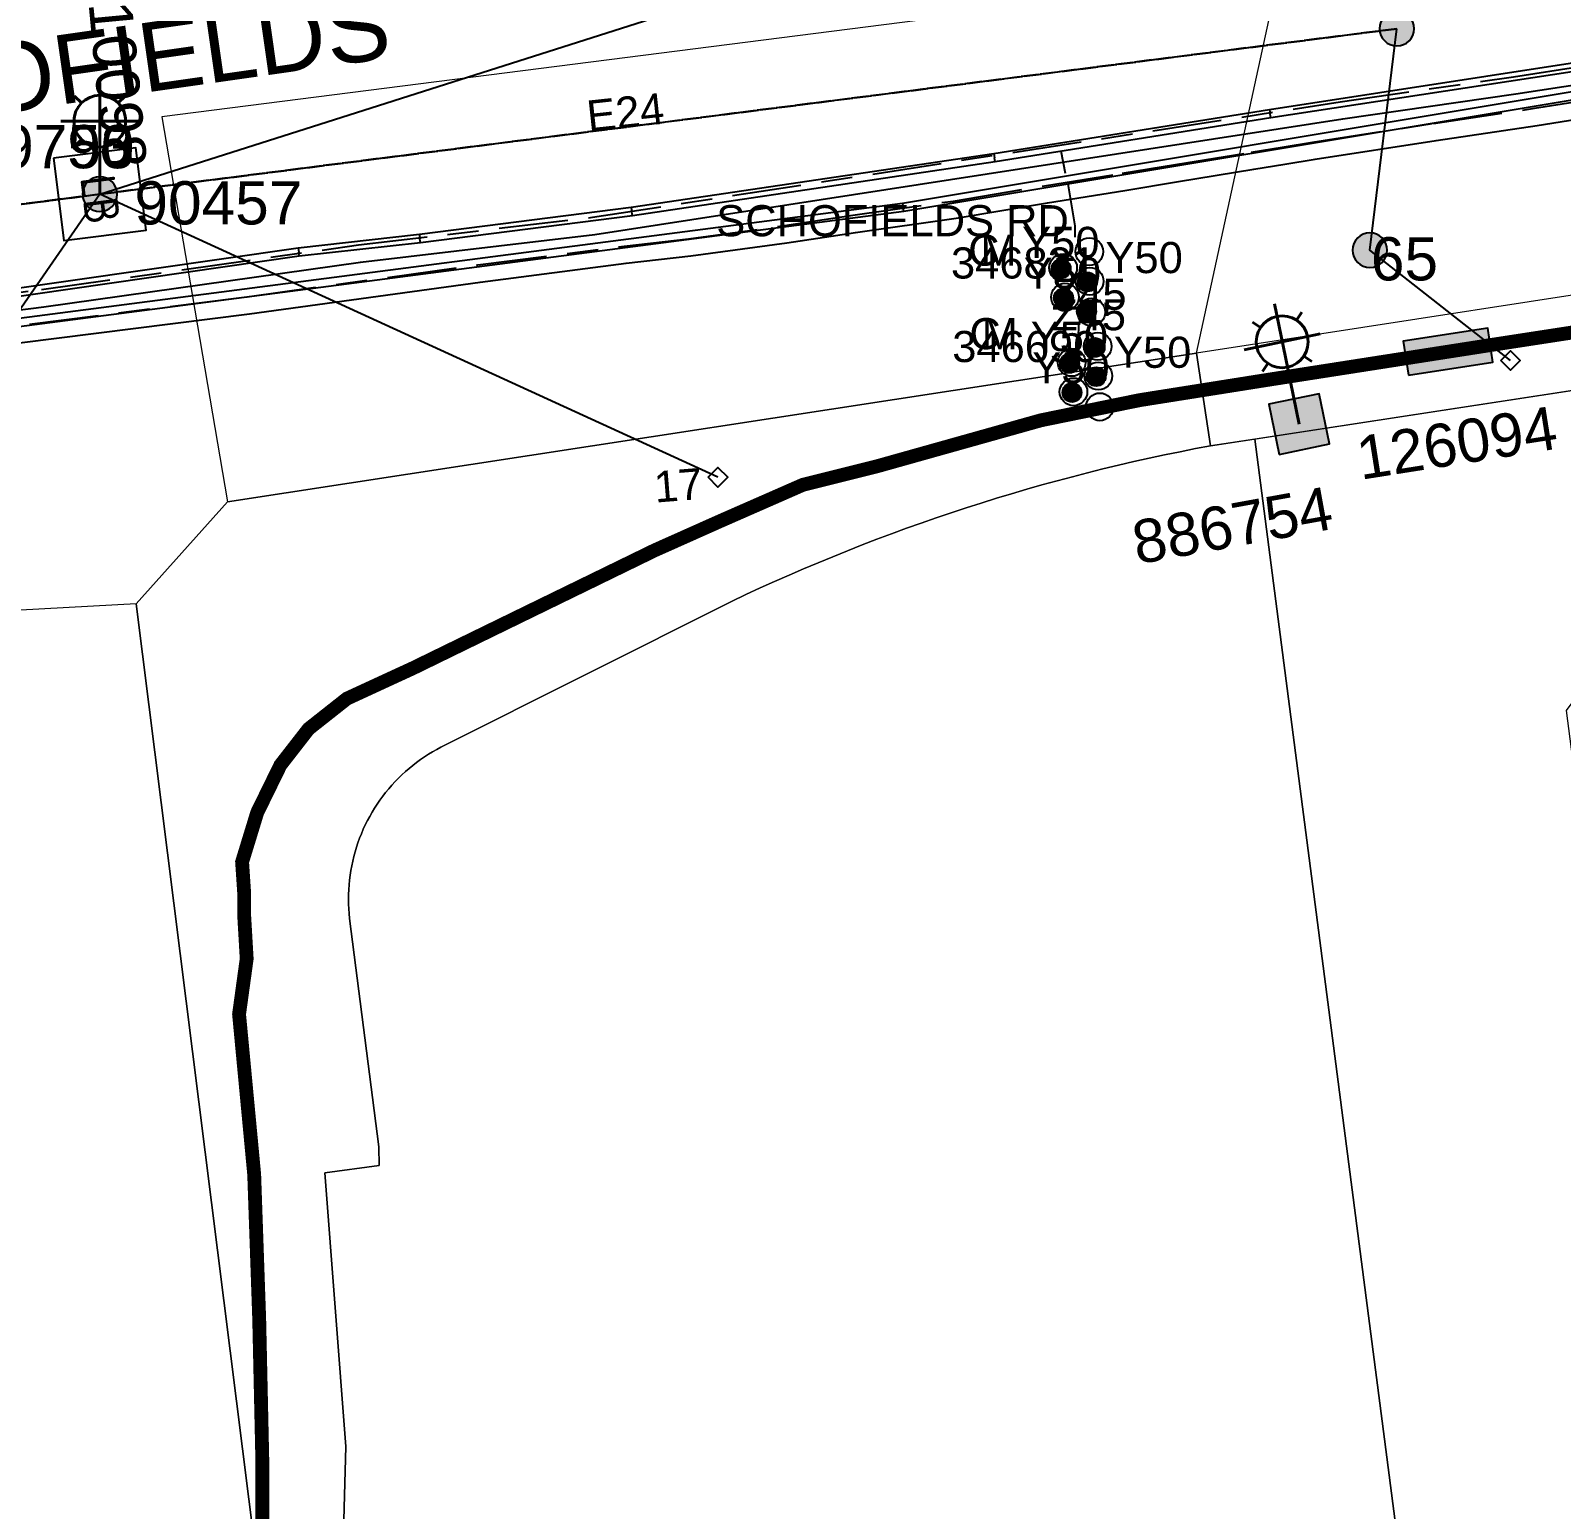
# Model space of a CAD drawing. Header units: metres. Extents: x 301589 to 305563, y 6268713 to 6270518.
# Drawn here: x 304206.3 to 304294.9, y 6269331.7 to 6269417.3 of the extents above; entities that cross this region are included whole.
import ezdxf
from ezdxf.enums import TextEntityAlignment as Align

# ---------------------------------------------------------------- set-up
doc = ezdxf.new("R2010")
doc.units = ezdxf.units.M
doc.linetypes.add('Cable Exist OH', pattern=[1, 1, 0])
doc.linetypes.add('Cable Exist UG', pattern=[8.2, 4, -1.2, 1.8, -1.2])
doc.layers.get('0').update_dxf_attribs({"color": 6})
for name, color, linetype in [('_User Miscellaneous1', 7, 'Continuous'), ('_User Miscellaneous12', 7, 'Continuous'), ('Duct_SP_EXT', 7, 'Continuous'), ('Equip_SP_HV_MOD', 3, 'Continuous'), ('Equip_SP_SL_EXT', 7, 'Continuous'), ('Equip_SP_SL_MOD', 3, 'Continuous'), ('Mains_HV_EXT', 1, 'Continuous'), ('Mains_LV_EXT', 5, 'Continuous'), ('Mains_SL_EXT', 3, 'Continuous'), ('Mains_TR_EXT', 6, 'Continuous'), ('Services_SP_EXT', 7, 'Continuous'), ('SupportsOH_SP_TR_HV_LV_SL_MOD', 3, 'Continuous'), ('SupportsUG_SP_LV_EXT', 7, 'Continuous'), ('SupportsUG_SP_LV_SL_EXT', 7, 'Continuous')]:
    doc.layers.add(name, color=color, linetype=linetype)
doc.layers.add('Cadastre Land Parcels_SP_EXT', color=7, linetype='Continuous', lineweight=5)
doc.layers.add('Cadastre Roads_SP_EXT', color=9, linetype='Continuous', lineweight=5)
doc.styles.add('COLUMN_LABEL', font='arial.ttf')
doc.styles.add('iecARIAL', font='arial.ttf', dxfattribs={"height": 2})
doc.styles.add('POLE_LABEL', font='arial.ttf')
doc.styles.get("Standard").update_dxf_attribs({"font": 'arial.ttf'})
doc.linetypes.add('Cable P UG', pattern='A,6,-0.5,["P",Standard,S=1.7,R=0,X=0.5,Y=-1],-2.9', length=9.4)

# ---------------------------------------------------------------- blocks, each defined once
blk = doc.blocks.new('DUCT_EXT')
blk.add_circle((0, 0.8), 0.8)
at = {"flags": 1}
blk.add_attdef('Z', (0, 0), '', height=0.2, dxfattribs=at)
at = {"flags": 9}
for tag, p in [('DUCT_CODE', (0, 0)), ('XSECT_TYPE', (0, -0.2)), ('STATE', (0, -0.6)), ('FB_REFERENCE', (0, -0.4)), ('NOTES', (0, -0.8))]:
    blk.add_attdef(tag, text='', height=0.2, dxfattribs=at).set_placement(p, align=Align.MIDDLE_LEFT)
blk = doc.blocks.new('SL_LANTERN_EXT')
at = {"lineweight": 40}
for p, q in [((0, 1.968), (0, 6.468)), ((-1.459, 5.676), (-1.061, 5.278)), ((1.458, 5.676), (1.06, 5.278)), ((-2.25, 4.218), (2.25, 4.218)), ((-1.459, 2.759), (-1.061, 3.157)), ((0, 0), (0, 2.721)), ((1.458, 2.759), (1.06, 3.157))]:
    blk.add_line(p, q, dxfattribs=at)
blk.add_circle((0, 4.218), 1.5, dxfattribs=at)
at = {"style": 'iecARIAL', "flags": 8}
blk.add_attdef('ASSET_NUM', (1.5, 1.5), '', height=2.5, dxfattribs=at)
for tag, p, height, flags in [('CONSTRUCTED_VOLTAGE', (0.981, -0.653), 0.2, 9), ('CONTROL_TYPE', (0.981, -0.853), 0.2, 9), ('LANTERN_PURPOSE', (0.981, -1.053), 0.2, 9), ('LNUMBER', (2.181, -3.253), 2.5, 8), ('OPERATING_VOLTAGE', (0.981, -1.653), 0.2, 9), ('ORIENTATION', (0.981, -1.853), 0.2, 9), ('LANTERN_TYPE', (0.981, -1.253), 0.2, 9), ('NO_PHASES', (0.981, -1.453), 0.2, 9), ('OWNED_BY', (0.981, -2.053), 0.2, 9), ('STATE', (0.981, -2.253), 0.2, 9), ('CEXIST', (0.981, -2.653), 0.2, 9), ('CNEW', (0.981, -2.853), 0.2, 9), ('USAGE', (0.981, -2.453), 0.2, 9), ('CNUMBER', (0.981, -3.053), 0.2, 9), ('CREMOVE', (0.981, -3.253), 0.2, 9), ('CREPLACE', (0.981, -3.453), 0.2, 9), ('LKINGHEIGHT', (0.981, -3.653), 0.2, 9), ('LBRACKET', (0.981, -3.853), 0.2, 9), ('LBRACKETVOCAB', (0.981, -4.053), 0.2, 9), ('LCATEGORY', (0.981, -4.253), 0.2, 9), ('LCHARGE1', (0.981, -4.453), 0.2, 9), ('LCHARGE1PERCENT', (0.981, -4.653), 0.2, 9), ('LCHARGE2', (0.981, -4.853), 0.2, 9), ('LCHARGE2PERCENT', (0.981, -5.053), 0.2, 9), ('LCHARGE3', (0.981, -5.253), 0.2, 9), ('LCHARGE3PERCENT', (0.981, -5.453), 0.2, 9), ('LEXIST', (0.981, -5.653), 0.2, 9), ('LLAMP', (0.981, -5.853), 0.2, 9), ('LLAMPVOCAB', (0.981, -6.053), 0.2, 9), ('LMAST', (0.981, -6.253), 0.2, 9), ('LMASTVOCAB', (0.981, -6.453), 0.2, 9), ('LNEW', (0.981, -6.653), 0.2, 9), ('LANTNUMBER', (0.981, -6.853), 0.2, 9), ('LOUTREACH', (0.981, -7.253), 0.2, 9), ('LOUTREACHVOCAB', (0.981, -7.453), 0.2, 9), ('LRATECODE', (0.981, -7.653), 0.2, 9), ('LREMOVE', (0.981, -7.853), 0.2, 9), ('LREPLACE', (0.981, -8.053), 0.2, 9), ('LTYPE', (0.981, -8.253), 0.2, 9), ('LTYPEVOCAB', (0.981, -8.453), 0.2, 9), ('LEGEND', (0.981, -8.653), 0.2, 9), ('LOCATION', (0.981, -8.853), 0.2, 9), ('NOTES', (0.981, -9.053), 0.2, 9), ('STREETNAME', (0.981, -9.253), 0.2, 9), ('SUBURB', (0.981, -9.453), 0.2, 1)]:
    blk.add_attdef(tag, p, '', height=height, dxfattribs=dict(flags=flags))
blk = doc.blocks.new('CCP_EXT')
at = {"flags": 9}
for tag, p in [('STATE', (0, -1.8)), ('USAGE', (0, -1.2)), ('LEGEND', (0, -1.4)), ('LIFE_SUPPORT', (0, -1.6)), ('NOTES', (0, -2))]:
    blk.add_attdef(tag, text='', height=0.2, dxfattribs=at).set_placement(p, align=Align.MIDDLE_LEFT)
blk.add_wipeout([(0, 0.566), (0.566, 0), (0, -0.566), (-0.566, 0)])
blk.add_lwpolyline([(-0.566, 0), (0, 0.566), (0.566, 0), (0, -0.566), (-0.566, 0)])
at = {"flags": 1}
blk.add_attdef('Z', (0, 0), '', height=0.2, dxfattribs=at)
at = {"flags": 9}
for tag, p in [('CCP_TYPE', (0, 0)), ('OPERATING_VOLTAGE', (0, -0.6)), ('ORIENTATION', (0, -0.8)), ('CONSTRUCTED_VOLTAGE', (0, -0.2)), ('NO_PHASES', (0, -0.4)), ('OWNED_BY', (0, -1))]:
    blk.add_attdef(tag, text='', height=0.2, dxfattribs=at).set_placement(p, align=Align.MIDDLE_LEFT)
blk = doc.blocks.new('POLE_EXT')
blk.add_hatch(color=256).paths.add_polyline_path([(-1, 0, 1), (1, 0, 1)])
blk.add_lwpolyline([(-1, 0, 1), (1, 0, 1)], format="xyb", close=True)
for tag, height, flags, p in [('pNumber', 2.5, 8, (-17.84, 2.067)), ('OWNED_BY', 0.2, 9, (1.355, -0.4)), ('SPECIAL_USE', 0.2, 9, (1.355, -0.8)), ('PARENT', 0.2, 9, (1.355, -0.6)), ('cLV', 0.2, 9, (1.355, -1.4)), ('STATE', 0.2, 9, (1.355, -1)), ('hDepth', 0.2, 9, (1.355, -1.6)), ('hDia', 0.2, 9, (1.355, -1.8)), ('USAGE', 0.2, 9, (1.355, -1.2)), ('cHV', 0.2, 9, (1.355, -2)), ('LBRACKET', 0.2, 9, (1.355, -2.2)), ('LExisting', 0.2, 9, (1.355, -2.4)), ('LANTNUMBER', 0.2, 9, (1.355, -2.6)), ('cLinedev', 0.2, 9, (1.355, -3.4)), ('LOther', 0.2, 9, (1.355, -2.8)), ('LRemove', 0.2, 9, (1.355, -3)), ('LEGEND', 0.2, 9, (1.355, -3.2)), ('LOCATION', 0.2, 9, (1.355, -3.6)), ('pExisting', 0.2, 9, (1.355, -3.8)), ('pFooting', 0.2, 9, (1.355, -4.4)), ('PFNUMBER', 0.2, 9, (1.355, -4)), ('NEWPFNUMBER', 0.2, 9, (1.355, -4.2)), ('pNew', 0.2, 9, (1.355, -4.6)), ('pRelocate', 0.2, 9, (1.355, -5)), ('pRemove', 0.2, 9, (1.355, -5.2)), ('pReplace', 0.2, 9, (1.355, -5.4)), ('cspan', 0.2, 9, (1.355, -6)), ('STREETNAME', 0.2, 9, (1.355, -6.2)), ('pStay', 0.2, 9, (1.355, -5.6)), ('pType', 0.2, 9, (1.355, -5.8)), ('SUBURB', 0.2, 9, (1.355, -6.4)), ('OPERATED_BY', 0.2, 9, (1.355, -7.014)), ('NOTES', 0.2, 9, (1.355, -6.6)), ('MAINTAINED_BY', 0.2, 9, (1.355, -6.814))]:
    blk.add_attdef(tag, text='', height=height, dxfattribs=dict(flags=flags)).set_placement(p, align=Align.MIDDLE_LEFT)
at = {"style": 'POLE_LABEL'}
for tag, height, flags, p in [('ASSET_NUM', 2.5, 8, (2, 2)), ('STRUCTURE_PLANT_NUMBER', 0.2, 9, (1.355, 0.028)), ('STREET_CODE', 0.2, 9, (1.355, -0.2))]:
    blk.add_attdef(tag, text='', height=height, dxfattribs=dict(at, flags=flags)).set_placement(p, align=Align.MIDDLE_LEFT)
at = {"flags": 1}
blk.add_attdef('Z', (1.355, -7.328), '', height=0.2, dxfattribs=at)
blk = doc.blocks.new('HV_LOAD_BREAK_EXT')
blk.add_lwpolyline([(-2.4, -2.4), (2.4, -2.4), (2.4, 2.4), (-2.4, 2.4)], close=True)
at = {"insert": (-1.099, 0.987), "char_height": 2, "width": 2.96284, "attachment_point": 1}
blk.add_mtext('{\\Fisocp|c0;LB}', dxfattribs=at)
for tag, height, flags, p in [('ASSET_NUM', 2.5, 8, (2, 2)), ('STREET_CODE', 0.2, 9, (1.5, 0)), ('ACTUAL_STATUS', 0.2, 9, (1.5, -0.2)), ('OPERATING_VOLTAGE', 0.2, 9, (1.5, -0.8)), ('CONSTRUCTED_VOLTAGE', 0.2, 9, (1.5, -0.4)), ('NO_PHASES', 0.2, 9, (1.5, -0.6)), ('ORIENTATION', 0.2, 9, (1.5, -1)), ('OWNED_BY', 0.2, 9, (1.5, -1.2)), ('OPERATED_BY', 0.2, 9, (1.5, -1.4)), ('STATE', 0.2, 9, (1.5, -1.8)), ('MAINTAINED_BY', 0.2, 9, (1.5, -1.6)), ('SWITCH_TYPE', 0.2, 9, (1.5, -2)), ('USAGE', 0.2, 9, (1.5, -2.2)), ('LEGEND', 0.2, 9, (1.5, -2.4)), ('LOCATION', 0.2, 9, (1.5, -2.6)), ('Z', 0.2, 1, (1.5, -3.6)), ('STREETNAME', 0.2, 9, (1.5, -2.8)), ('SUBURB', 0.2, 9, (1.5, -3)), ('NOTES', 0.2, 9, (1.5, -3.2)), ('LABEL_ALIGNMENT', 0.2, 9, (1.5, -3.4))]:
    blk.add_attdef(tag, text='', height=height, dxfattribs=dict(flags=flags)).set_placement(p, align=Align.MIDDLE_LEFT)
blk = doc.blocks.new('CABLE_LARGE_EXT')
h = blk.add_hatch(color=256)
edge = h.paths.add_edge_path()
edge.add_arc((0, 0.55), 0.55, 0, 360)
blk.add_circle((0, 0.55), 0.55)
at = {"flags": 1}
blk.add_attdef('Z', (0, 0), '', height=0.2, dxfattribs=at)
at = {"flags": 9}
for tag, p in [('COND_CODE', (0, 0)), ('XSECT_SIZE', (0, -0.6)), ('STATE', (0, -0.4)), ('FB_REFERENCE', (0, -0.2)), ('NOTES', (0, -0.8))]:
    blk.add_attdef(tag, text='', height=0.2, dxfattribs=at).set_placement(p, align=Align.MIDDLE_LEFT)
blk = doc.blocks.new('COLUMN_EXT')
blk.add_hatch(color=256).paths.add_polyline_path([(-1.485, 1.485), (-1.485, -1.485), (1.485, -1.485), (1.485, 1.485)])
blk.add_lwpolyline([(-1.485, -1.485), (1.485, -1.485), (1.485, 1.485), (-1.485, 1.485)], close=True)
for tag, height, style, flags, p in [('ASSET_NUM', 2.5, 'COLUMN_LABEL', 8, (2, 2)), ('STRUCTURE_PLANT_NUMBER', 0.2, 'POLE_LABEL', 9, (1.813, 0.031)), ('STREET_CODE', 0.2, 'COLUMN_LABEL', 9, (1.813, -0.2))]:
    blk.add_attdef(tag, text='', height=height, dxfattribs=dict(style=style, flags=flags)).set_placement(p, align=Align.MIDDLE_LEFT)
at = {"flags": 9}
for tag, p in [('OWNED_BY', (1.813, -0.6)), ('STATE', (1.813, -0.8)), ('COLUMN_TYPE', (1.813, -0.4)), ('STREETNAME', (1.813, -1.6)), ('SUBURB', (1.813, -1.8)), ('USAGE', (1.813, -1)), ('LEGEND', (1.813, -1.2)), ('LOCATION', (1.813, -1.4)), ('NOTES', (1.813, -2))]:
    blk.add_attdef(tag, text='', height=0.2, dxfattribs=at).set_placement(p, align=Align.MIDDLE_LEFT)
at = {"flags": 1}
blk.add_attdef('Z', (1.813, -2.351), '', height=0.2, dxfattribs=at)
blk = doc.blocks.new('*U84')
at = {"lineweight": 40}
for p, q in [((0, 2.606), (0, 7.106)), ((-1.459, 6.314), (-1.061, 5.917)), ((1.458, 6.314), (1.06, 5.917)), ((-2.25, 4.856), (2.25, 4.856)), ((-1.459, 3.397), (-1.061, 3.795)), ((1.458, 3.397), (1.06, 3.795)), ((0, 0), (0, 3.359))]:
    blk.add_line(p, q, dxfattribs=at)
blk.add_circle((0, 4.856), 1.5, dxfattribs=at)
at = {"style": 'iecARIAL', "flags": 8}
blk.add_attdef('ASSET_NUM', (1.5, 1.5), '', height=2.5, dxfattribs=at)
for tag, p, height, flags in [('CONSTRUCTED_VOLTAGE', (0.981, -0.653), 0.2, 9), ('CONTROL_TYPE', (0.981, -0.853), 0.2, 9), ('LANTERN_PURPOSE', (0.981, -1.053), 0.2, 9), ('LNUMBER', (2.181, -3.253), 2.5, 8), ('OPERATING_VOLTAGE', (0.981, -1.653), 0.2, 9), ('ORIENTATION', (0.981, -1.853), 0.2, 9), ('LANTERN_TYPE', (0.981, -1.253), 0.2, 9), ('NO_PHASES', (0.981, -1.453), 0.2, 9), ('OWNED_BY', (0.981, -2.053), 0.2, 9), ('STATE', (0.981, -2.253), 0.2, 9), ('CEXIST', (0.981, -2.653), 0.2, 9), ('CNEW', (0.981, -2.853), 0.2, 9), ('USAGE', (0.981, -2.453), 0.2, 9), ('CNUMBER', (0.981, -3.053), 0.2, 9), ('CREMOVE', (0.981, -3.253), 0.2, 9), ('CREPLACE', (0.981, -3.453), 0.2, 9), ('LKINGHEIGHT', (0.981, -3.653), 0.2, 9), ('LBRACKET', (0.981, -3.853), 0.2, 9), ('LBRACKETVOCAB', (0.981, -4.053), 0.2, 9), ('LCATEGORY', (0.981, -4.253), 0.2, 9), ('LCHARGE1', (0.981, -4.453), 0.2, 9), ('LCHARGE1PERCENT', (0.981, -4.653), 0.2, 9), ('LCHARGE2', (0.981, -4.853), 0.2, 9), ('LCHARGE2PERCENT', (0.981, -5.053), 0.2, 9), ('LCHARGE3', (0.981, -5.253), 0.2, 9), ('LCHARGE3PERCENT', (0.981, -5.453), 0.2, 9), ('LEXIST', (0.981, -5.653), 0.2, 9), ('LLAMP', (0.981, -5.853), 0.2, 9), ('LLAMPVOCAB', (0.981, -6.053), 0.2, 9), ('LMAST', (0.981, -6.253), 0.2, 9), ('LMASTVOCAB', (0.981, -6.453), 0.2, 9), ('LNEW', (0.981, -6.653), 0.2, 9), ('LANTNUMBER', (0.981, -6.853), 0.2, 9), ('LOUTREACH', (0.981, -7.253), 0.2, 9), ('LOUTREACHVOCAB', (0.981, -7.453), 0.2, 9), ('LRATECODE', (0.981, -7.653), 0.2, 9), ('LREMOVE', (0.981, -7.853), 0.2, 9), ('LREPLACE', (0.981, -8.053), 0.2, 9), ('LTYPE', (0.981, -8.253), 0.2, 9), ('LTYPEVOCAB', (0.981, -8.453), 0.2, 9), ('LEGEND', (0.981, -8.653), 0.2, 9), ('LOCATION', (0.981, -8.853), 0.2, 9), ('NOTES', (0.981, -9.053), 0.2, 9), ('STREETNAME', (0.981, -9.253), 0.2, 9), ('SUBURB', (0.981, -9.453), 0.2, 1)]:
    blk.add_attdef(tag, p, '', height=height, dxfattribs=dict(flags=flags))
blk = doc.blocks.new('PILLAR_EXT')
blk.add_hatch(color=256).paths.add_polyline_path([(-2.475, 0.99), (-2.475, -0.99), (2.475, -0.99), (2.475, 0.99)])
blk.add_lwpolyline([(-2.475, -0.99), (2.475, -0.99), (2.475, 0.99), (-2.475, 0.99)], close=True)
at = {"style": 'iecARIAL', "flags": 8}
blk.add_attdef('ASSET_NUM', (1.5, 3.5), '', height=2.5, dxfattribs=at)
for tag, p, flags in [('OWNED_BY', (0, -0.2), 9), ('STATE', (0, -0.4), 9), ('SUPPORT_TYPE', (0, -0.6), 9), ('USAGE', (0, -0.8), 9), ('LEGEND', (0, -1), 9), ('STREETNAME', (0, -1.8), 9), ('LOCATION', (0, -1.2), 9), ('NOTES', (0, -1.4), 9), ('PARENT', (0, -1.6), 9), ('SUBURB', (0, -2), 1)]:
    blk.add_attdef(tag, p, '', height=0.2, dxfattribs=dict(flags=flags))

msp = doc.modelspace()

# ---------------------------------------------------------------- linework, layer by layer
at = {"layer": '_User Miscellaneous12'}
for p, q in [((304307.116, 6269417.148), (304277.996, 6269412.684)), ((304307.191, 6269416.673), (304278.071, 6269412.21)), ((304299.287, 6269414.349), (304256.778, 6269407.264)), ((304299.362, 6269413.875), (304256.849, 6269406.789)), ((304277.996, 6269412.684), (304262.055, 6269410.133)), ((304277.996, 6269412.684), (304278.034, 6269412.447)), ((304278.071, 6269412.21), (304262.129, 6269409.659)), ((304278.071, 6269412.21), (304278.034, 6269412.447)), ((304262.055, 6269410.133), (304241.087, 6269407.016)), ((304262.055, 6269410.133), (304262.092, 6269409.896)), ((304262.129, 6269409.659), (304262.092, 6269409.896)), ((304262.129, 6269409.659), (304241.153, 6269406.541)), ((304256.778, 6269407.264), (304194.859, 6269399.188)), ((304256.778, 6269407.264), (304256.813, 6269407.027)), ((304256.849, 6269406.789), (304194.919, 6269398.711)), ((304241.087, 6269407.016), (304228.834, 6269405.458)), ((304241.153, 6269406.541), (304228.891, 6269404.982)), ((304241.087, 6269407.016), (304241.12, 6269406.779)), ((304241.153, 6269406.541), (304241.12, 6269406.779)), ((304256.849, 6269406.789), (304256.813, 6269407.027)), ((304221.818, 6269404.679), (304203.11, 6269401.986)), ((304228.834, 6269405.458), (304221.818, 6269404.679)), ((304221.818, 6269404.679), (304221.848, 6269404.44)), ((304228.891, 6269404.982), (304221.878, 6269404.202)), ((304228.834, 6269405.458), (304228.862, 6269405.22)), ((304228.891, 6269404.982), (304228.862, 6269405.22)), ((304221.878, 6269404.202), (304203.176, 6269401.51)), ((304221.878, 6269404.202), (304221.848, 6269404.44))]:
    msp.add_line(p, q, dxfattribs=at)
at = {"layer": 'Cadastre Land Parcels_SP_EXT', "linetype": 'Continuous'}
msp.add_lwpolyline([(304326.348, 6269401.156), (304333.027, 6269403.277), (304337.091, 6269405.965), (304336.722, 6269408.307), (304309.098, 6269404.047), (304305.758, 6269403.532), (304273.784, 6269398.602), (304274.587, 6269393.239), (304326.348, 6269401.156)], close=True, dxfattribs=at)
for points in [[(304224.255, 6269323.297), (304224.57, 6269335.348), (304223.353, 6269351.187), (304226.5, 6269351.602), (304226.482, 6269352.69), (304224.796, 6269365.9), (304224.768, 6269366.176), (304224.748, 6269366.453), (304224.735, 6269366.731), (304224.73, 6269367.009), (304224.734, 6269367.285), (304224.745, 6269367.563), (304224.763, 6269367.841), (304224.789, 6269368.117), (304224.824, 6269368.393), (304224.866, 6269368.668), (304224.915, 6269368.94), (304224.973, 6269369.213), (304225.037, 6269369.483), (304225.11, 6269369.751), (304225.19, 6269370.016), (304225.278, 6269370.28), (304225.373, 6269370.541), (304225.475, 6269370.799), (304225.585, 6269371.054), (304225.701, 6269371.307), (304225.825, 6269371.555), (304225.955, 6269371.8), (304226.093, 6269372.041), (304226.236, 6269372.279), (304226.388, 6269372.513), (304226.545, 6269372.742), (304226.708, 6269372.966), (304226.878, 6269373.185), (304227.055, 6269373.401), (304227.236, 6269373.61), (304227.424, 6269373.815), (304227.617, 6269374.015), (304227.816, 6269374.208), (304228.021, 6269374.396), (304228.231, 6269374.578), (304228.445, 6269374.754), (304228.665, 6269374.924), (304228.889, 6269375.088), (304229.117, 6269375.246), (304229.35, 6269375.397), (304229.588, 6269375.541), (304229.829, 6269375.679), (304230.074, 6269375.81), (304246.883, 6269384.241), (304247.709, 6269384.63), (304248.539, 6269385.014), (304249.372, 6269385.389), (304250.208, 6269385.759), (304251.047, 6269386.121), (304251.889, 6269386.477), (304252.734, 6269386.825), (304253.582, 6269387.168), (304254.431, 6269387.502), (304255.285, 6269387.83), (304256.141, 6269388.151), (304257, 6269388.466), (304257.86, 6269388.772), (304258.724, 6269389.072), (304259.589, 6269389.365), (304260.458, 6269389.651), (304261.328, 6269389.93), (304262.2, 6269390.201), (304263.075, 6269390.465), (304263.953, 6269390.723), (304264.831, 6269390.972), (304265.713, 6269391.216), (304266.596, 6269391.451), (304267.48, 6269391.68), (304268.367, 6269391.901), (304269.255, 6269392.115), (304270.147, 6269392.322), (304271.038, 6269392.521), (304271.932, 6269392.714), (304272.826, 6269392.899), (304273.723, 6269393.077), (304274.587, 6269393.239), (304273.784, 6269398.602), (304217.727, 6269390), (304212.44, 6269384.095), (304222.959, 6269300.585)], [(304292.635, 6269274.212), (304277.156, 6269393.631), (304274.587, 6269393.239), (304273.723, 6269393.077), (304272.826, 6269392.899), (304271.932, 6269392.714), (304271.038, 6269392.521), (304270.147, 6269392.322), (304269.255, 6269392.115), (304268.367, 6269391.901), (304267.48, 6269391.68), (304266.596, 6269391.451), (304265.713, 6269391.216), (304264.831, 6269390.972), (304263.953, 6269390.723), (304263.075, 6269390.465), (304262.2, 6269390.201), (304261.328, 6269389.93), (304260.458, 6269389.651), (304259.589, 6269389.365), (304258.724, 6269389.072), (304257.86, 6269388.772), (304257, 6269388.466), (304256.141, 6269388.151), (304255.285, 6269387.83), (304254.431, 6269387.502), (304253.582, 6269387.168), (304252.734, 6269386.825), (304251.889, 6269386.477), (304251.047, 6269386.121), (304250.208, 6269385.759), (304249.372, 6269385.389), (304248.539, 6269385.014), (304247.709, 6269384.63), (304246.883, 6269384.241), (304230.074, 6269375.81), (304229.829, 6269375.679), (304229.588, 6269375.541), (304229.35, 6269375.397), (304229.117, 6269375.246), (304228.889, 6269375.088), (304228.665, 6269374.924), (304228.445, 6269374.754), (304228.231, 6269374.578), (304228.021, 6269374.396), (304227.816, 6269374.208), (304227.617, 6269374.015), (304227.424, 6269373.815), (304227.236, 6269373.61), (304227.055, 6269373.401), (304226.878, 6269373.185), (304226.708, 6269372.966), (304226.545, 6269372.742), (304226.388, 6269372.513), (304226.236, 6269372.279), (304226.093, 6269372.041), (304225.955, 6269371.8), (304225.825, 6269371.555), (304225.701, 6269371.307), (304225.585, 6269371.054), (304225.475, 6269370.799), (304225.373, 6269370.541), (304225.278, 6269370.28), (304225.19, 6269370.016), (304225.11, 6269369.751), (304225.037, 6269369.483), (304224.973, 6269369.213), (304224.915, 6269368.94), (304224.866, 6269368.668), (304224.824, 6269368.393), (304224.789, 6269368.117), (304224.763, 6269367.841), (304224.745, 6269367.563), (304224.734, 6269367.285), (304224.73, 6269367.009), (304224.735, 6269366.731), (304224.748, 6269366.453), (304224.768, 6269366.176), (304224.796, 6269365.9), (304226.482, 6269352.69), (304226.5, 6269351.602), (304223.353, 6269351.187), (304224.57, 6269335.348), (304224.255, 6269323.297)]]:
    msp.add_lwpolyline(points, dxfattribs=at)
at = {"layer": 'Cadastre Roads_SP_EXT', "linetype": 'Continuous'}
msp.add_lwpolyline([(304227.231, 6269266.671), (304227.046, 6269268.143), (304224.377, 6269289.329), (304222.959, 6269300.585), (304212.44, 6269384.095), (304199.043, 6269383.37), (304189.497, 6269382.853), (304199.797, 6269303.13), (304201.353, 6269291.087), (304204.713, 6269265.081), (304227.231, 6269266.671)], close=True, dxfattribs=at)
at = {"layer": 'Duct_SP_EXT'}
for p, q in [((304307.116, 6269417.148), (304277.996, 6269412.684)), ((304307.191, 6269416.673), (304278.071, 6269412.21)), ((304299.287, 6269414.349), (304256.778, 6269407.264)), ((304299.362, 6269413.875), (304256.849, 6269406.789)), ((304277.996, 6269412.684), (304262.055, 6269410.133)), ((304277.996, 6269412.684), (304278.034, 6269412.447)), ((304278.071, 6269412.21), (304262.129, 6269409.659)), ((304278.071, 6269412.21), (304278.034, 6269412.447)), ((304262.055, 6269410.133), (304241.087, 6269407.016)), ((304262.055, 6269410.133), (304262.092, 6269409.896)), ((304262.129, 6269409.659), (304262.092, 6269409.896)), ((304262.129, 6269409.659), (304241.153, 6269406.541)), ((304256.778, 6269407.264), (304194.859, 6269399.188)), ((304256.778, 6269407.264), (304256.813, 6269407.027)), ((304256.849, 6269406.789), (304194.919, 6269398.711)), ((304241.087, 6269407.016), (304228.834, 6269405.458)), ((304241.153, 6269406.541), (304228.891, 6269404.982)), ((304241.087, 6269407.016), (304241.12, 6269406.779)), ((304241.153, 6269406.541), (304241.12, 6269406.779)), ((304256.849, 6269406.789), (304256.813, 6269407.027)), ((304221.818, 6269404.679), (304203.11, 6269401.986)), ((304228.834, 6269405.458), (304221.818, 6269404.679)), ((304221.818, 6269404.679), (304221.848, 6269404.44)), ((304228.891, 6269404.982), (304221.878, 6269404.202)), ((304228.834, 6269405.458), (304228.862, 6269405.22)), ((304228.891, 6269404.982), (304228.862, 6269405.22)), ((304221.878, 6269404.202), (304203.176, 6269401.51)), ((304221.878, 6269404.202), (304221.848, 6269404.44))]:
    msp.add_line(p, q, dxfattribs=at)
for points in [[(304266.203, 6269408.994), (304265.949, 6269410.281)], [(304266.764, 6269405.302), (304266.764, 6269405.957), (304266.355, 6269408.385)], [(304266.959, 6269399.326), (304266.96, 6269400.363)]]:
    msp.add_lwpolyline(points, dxfattribs=at)
at = {"layer": 'Mains_HV_EXT', "linetype": 'Cable Exist OH'}
for points in [[(304210.348, 6269407.794), (304285.366, 6269417.368)], [(304159.503, 6269401.307), (304210.348, 6269407.794)]]:
    msp.add_lwpolyline(points, dxfattribs=at)
at = {"layer": 'Mains_LV_EXT', "linetype": 'Cable Exist OH'}
for points in [[(304285.366, 6269417.368), (304210.348, 6269407.796)], [(304210.348, 6269407.796), (304123.633, 6269396.731)]]:
    msp.add_lwpolyline(points, dxfattribs=at)
at = {"layer": 'Mains_SL_EXT', "linetype": 'Cable Exist OH'}
for points in [[(304210.348, 6269407.796), (304285.366, 6269417.368)], [(304039.466, 6269386.006), (304123.633, 6269396.731), (304210.348, 6269407.796)]]:
    msp.add_lwpolyline(points, dxfattribs=at)
at = {"layer": 'Services_SP_EXT'}
for points in [[(304210.348, 6269407.794), (304244.341, 6269418.615)], [(304210.348, 6269407.794), (304193.464, 6269383.375), (304182.177, 6269379.649)]]:
    msp.add_lwpolyline(points, dxfattribs=at)

# ---------------------------------------------------------------- block references
at = {"layer": 'Duct_SP_EXT', "rotation": 269.9999999999998}
for p in [(304266.771, 6269404.47), (304265.261, 6269403.538), (304266.802, 6269402.759), (304265.367, 6269401.838), (304266.891, 6269400.971), (304267.264, 6269398.991), (304265.753, 6269398.059), (304267.295, 6269397.28), (304265.86, 6269396.359), (304267.384, 6269395.492)]:
    msp.add_blockref('DUCT_EXT', p, dxfattribs=at)
at = {"layer": 'Duct_SP_EXT'}
for p in [(304265.945, 6269402.936), (304267.474, 6269402.167), (304266.082, 6269401.251), (304267.413, 6269400.467), (304267.906, 6269398.377), (304266.437, 6269397.457), (304267.967, 6269396.688), (304266.575, 6269395.772)]:
    msp.add_blockref('CABLE_LARGE_EXT', p, dxfattribs=at)
at = {"layer": 'Equip_SP_HV_MOD'}
ref = msp.add_blockref('HV_LOAD_BREAK_EXT', (304210.348, 6269407.794), dxfattribs=dict(at, rotation=277.1387444489426))
ref.add_attrib('ASSET_NUM', '90457', dxfattribs={"layer": '0', "height": 2.5}).set_placement((304212.348, 6269408.544), align=Align.TOP_LEFT)
at = {"layer": 'Equip_SP_SL_EXT', "rotation": 11.64874506354697}
msp.add_blockref('*U84', (304279.712, 6269394.498), dxfattribs=at)
at = {"layer": 'Equip_SP_SL_MOD'}
ref = msp.add_blockref('SL_LANTERN_EXT', (304210.348, 6269407.796), dxfattribs=at)
ref.add_attrib('ASSET_NUM', '10098', dxfattribs={"layer": '0', "height": 2.5, "rotation": 275.37976, "style": 'iecARIAL'}).set_placement((304211.848, 6269409.296), align=Align.MIDDLE_RIGHT)
at = {"layer": 'SupportsOH_SP_TR_HV_LV_SL_MOD'}
ref = msp.add_blockref('POLE_EXT', (304285.366, 6269417.368), dxfattribs=at)
ref.add_attrib('ASSET_NUM', '405', dxfattribs={"layer": '0', "height": 2.5, "rotation": 0.04613, "style": 'POLE_LABEL'}).set_placement((304287.366, 6269418.118), align=Align.BOTTOM_RIGHT)
ref = msp.add_blockref('POLE_EXT', (304210.348, 6269407.794), dxfattribs=at)
ref.add_attrib('ASSET_NUM', '829793', dxfattribs={"layer": '0', "height": 2.5, "rotation": 359.96866, "style": 'POLE_LABEL'}).set_placement((304212.348, 6269408.544), align=Align.BOTTOM_RIGHT)
ref = msp.add_blockref('POLE_EXT', (304210.348, 6269407.794), dxfattribs=at)
ref.add_attrib('ASSET_NUM', '50', dxfattribs={"layer": '0', "height": 2.5, "rotation": 359.96866, "style": 'POLE_LABEL'}).set_placement((304212.348, 6269408.544), align=Align.BOTTOM_RIGHT)
ref = msp.add_blockref('POLE_EXT', (304283.805, 6269404.556), dxfattribs=at)
ref.add_attrib('ASSET_NUM', '65', dxfattribs={"layer": '0', "height": 2.5, "rotation": 359.99847, "style": 'POLE_LABEL'}).set_placement((304285.805, 6269405.306), align=Align.TOP_CENTER)
at = {"layer": 'SupportsUG_SP_LV_SL_EXT'}
ref = msp.add_blockref('COLUMN_EXT', (304279.712, 6269394.498), dxfattribs=dict(at, rotation=11.64907712784768))
ref.add_attrib('ASSET_NUM', '886754', dxfattribs={"layer": '0', "height": 2.5, "rotation": 10.27057, "style": 'COLUMN_LABEL'}).set_placement((304269.887, 6269388.835), align=Align.TOP_LEFT)

# ---------------------------------------------------------------- texts
at = {"layer": '_User Miscellaneous1'}
msp.add_text('SCHOFIELDS           RD', height=4, rotation=8.1258, dxfattribs=at).set_placement((304191.994, 6269410.674))
at = {"layer": 'Cadastre Roads_SP_EXT'}
msp.add_text('SCHOFIELDS RD', height=1.8, dxfattribs=at).set_placement((304245.999, 6269405.361))
at = {"layer": 'Defpoints'}
msp.add_text('17', height=1.8, rotation=4.53095, dxfattribs=at).set_placement((304242.474, 6269389.951))
at = {"layer": 'Duct_SP_EXT'}
for s, p in [('C', (304260.566, 6269403.66)), ('M', (304261.275, 6269403.66)), ('Y50', (304263.692, 6269404.108)), ('346831', (304259.574, 6269402.916)), ('Y50', (304268.509, 6269403.229)), ('Y50', (304263.783, 6269402.332)), ('Z45', (304265.396, 6269401.109)), ('Z45', (304265.365, 6269399.921)), ('C', (304260.64, 6269398.827)), ('M', (304261.349, 6269398.827)), ('Y50', (304264.184, 6269398.629)), ('346690', (304259.649, 6269398.083)), ('Y50', (304269.002, 6269397.75)), ('Y50', (304264.276, 6269396.853))]:
    msp.add_text(s, height=1.8, dxfattribs=at).set_placement(p)
at = {"layer": 'Mains_LV_EXT'}
msp.add_text('E24', height=1.8, rotation=6.16412, dxfattribs=at).set_placement((304238.613, 6269411.401))

# ---------------------------------------------------------------- next in the draw order: block references
at = {"layer": 'Services_SP_EXT'}
for p in [(304291.938, 6269398.173), (304246.096, 6269391.421)]:
    msp.add_blockref('CCP_EXT', p, dxfattribs=at)

# ---------------------------------------------------------------- next in the draw order: block references
for p in [(304291.938, 6269398.173), (304246.096, 6269391.421)]:
    msp.add_blockref('CCP_EXT', p, dxfattribs=at)

# ---------------------------------------------------------------- next in the draw order: linework, layer by layer
at = {"layer": '_User Miscellaneous12', "const_width": 0.8}
msp.add_lwpolyline([(304219.742, 6269330.319), (304219.742, 6269334.694), (304219.566, 6269342.684), (304219.275, 6269351.084), (304218.4, 6269360.358), (304218.841, 6269363.566), (304218.692, 6269366.133), (304218.692, 6269367.416), (304218.575, 6269369.166), (304219.45, 6269372.023), (304220.791, 6269374.765), (304222.424, 6269376.865), (304224.641, 6269378.615), (304228.491, 6269380.391), (304235.466, 6269383.794), (304242.431, 6269387.189), (304246.222, 6269388.881), (304251.005, 6269390.98), (304255.287, 6269392.051), (304264.771, 6269394.713), (304270.487, 6269395.88), (304277.836, 6269397.046), (304290.68, 6269399.051), (304305.717, 6269401.363)], dxfattribs=at)
at = {"layer": 'Cadastre Roads_SP_EXT', "linetype": 'Continuous'}
for points in [[(304273.784, 6269398.602), (304276.183, 6269409.687), (304278.527, 6269420.52), (304213.932, 6269412.276), (304215.838, 6269401.083), (304217.727, 6269389.999), (304273.784, 6269398.602)], [(304308.534, 6269274.56), (304307.458, 6269282.88), (304306.049, 6269293.782), (304304.64, 6269304.682), (304303.038, 6269317.07), (304301.436, 6269329.457), (304299.835, 6269341.846), (304298.234, 6269354.234), (304295.171, 6269377.919), (304299.424, 6269383.648), (304310.203, 6269385.35), (304321.954, 6269387.208), (304333.706, 6269389.064), (304331.875, 6269402.912), (304326.348, 6269401.156), (304277.156, 6269393.631), (304292.635, 6269274.212), (304308.534, 6269274.56)]]:
    msp.add_lwpolyline(points, close=True, dxfattribs=at)
at = {"layer": 'Mains_HV_EXT', "linetype": 'Cable P UG'}
for points in [[(303995.235, 6269371.583), (304033.12, 6269379.01), (304047.669, 6269381.685), (304066.279, 6269384.404), (304078.108, 6269385.296), (304093.693, 6269386.991), (304130.278, 6269391.599), (304145.739, 6269393.62), (304178.415, 6269397.381), (304199.388, 6269400.297), (304207.099, 6269401.284), (304225.428, 6269403.869), (304238.973, 6269405.468), (304282.236, 6269412.146), (304292.249, 6269413.603), (304333.998, 6269419.997), (304345.008, 6269421.691), (304387.5, 6269429.023), (304392.475, 6269429.742)], [(304119.778, 6269388.514), (304141.311, 6269391.084), (304218.994, 6269400.874), (304232.35, 6269402.712), (304240.788, 6269403.795), (304244.52, 6269404.223), (304250.084, 6269404.99), (304254.043, 6269405.586), (304259.872, 6269406.412), (304265.152, 6269407.3), (304269.626, 6269408.017), (304272.729, 6269408.522), (304277.099, 6269409.24), (304278.887, 6269409.53), (304280.641, 6269409.82), (304287.63, 6269410.903), (304293.484, 6269411.775), (304297.215, 6269412.371)]]:
    msp.add_lwpolyline(points, dxfattribs=at)
at = {"layer": 'Mains_TR_EXT', "linetype": 'Cable Exist UG'}
for points in [[(303995.043, 6269372.565), (304032.933, 6269379.992), (304047.506, 6269382.672), (304066.169, 6269385.398), (304078.016, 6269386.292), (304093.576, 6269387.984), (304130.15, 6269392.591), (304145.617, 6269394.612), (304178.289, 6269398.373), (304199.256, 6269401.288), (304206.965, 6269402.275), (304225.299, 6269404.861), (304238.838, 6269406.459), (304282.088, 6269413.135), (304292.101, 6269414.592), (304333.846, 6269420.985), (304344.847, 6269422.678), (304387.344, 6269430.011), (304409.345, 6269433.161), (304448.634, 6269439.149)], [(304119.678, 6269389.509), (304141.19, 6269392.076), (304218.863, 6269401.866), (304232.218, 6269403.703), (304240.667, 6269404.788), (304244.395, 6269405.215), (304249.941, 6269405.979), (304253.898, 6269406.575), (304259.719, 6269407.4), (304264.99, 6269408.286), (304269.467, 6269409.004), (304272.568, 6269409.509), (304276.938, 6269410.227), (304278.725, 6269410.517), (304280.482, 6269410.807), (304287.48, 6269411.892), (304293.331, 6269412.763), (304297.059, 6269413.359)]]:
    msp.add_lwpolyline(points, dxfattribs=at)
at = {"layer": 'Services_SP_EXT'}
for points in [[(304291.938, 6269398.173), (304283.805, 6269404.556), (304285.366, 6269417.368)], [(304246.095, 6269391.421), (304210.348, 6269407.794)]]:
    msp.add_lwpolyline(points, dxfattribs=at)

# ---------------------------------------------------------------- next in the draw order: block references
at = {"layer": 'SupportsUG_SP_LV_EXT'}
ref = msp.add_blockref('PILLAR_EXT', (304288.326, 6269398.689), dxfattribs=dict(at, rotation=8.736227825715774))
ref.add_attrib('ASSET_NUM', '126094', dxfattribs={"layer": '0', "height": 2.5, "rotation": 9, "style": 'iecARIAL'}).set_placement((304283.07, 6269392.502), align=Align.MIDDLE_LEFT)

doc.saveas('drawing.dxf')
